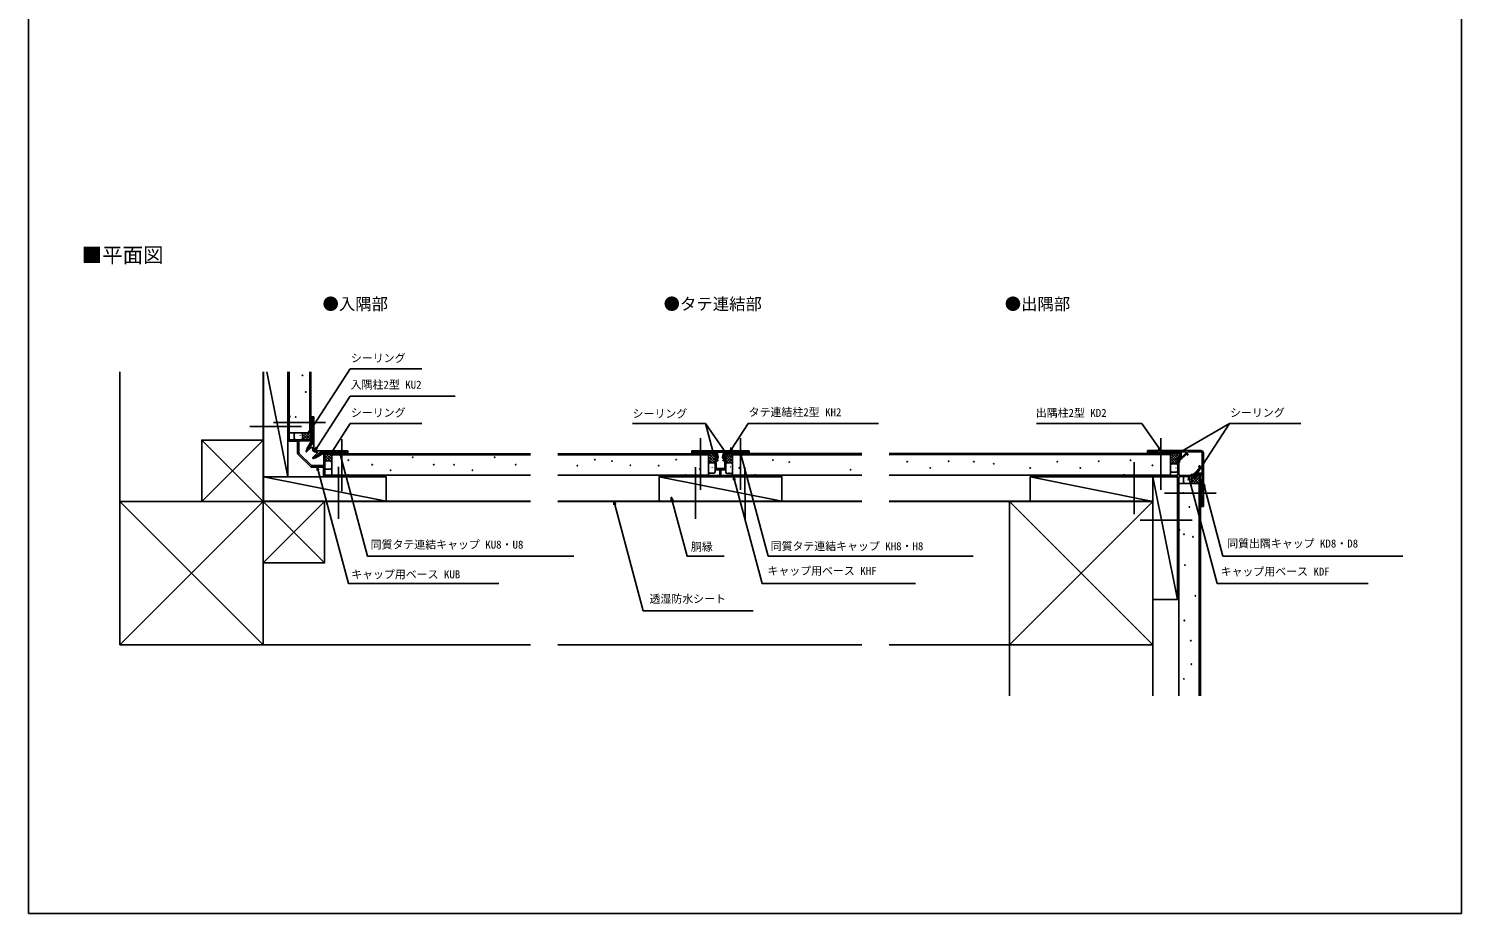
# Model space of a CAD drawing. Units: millimetres, scale not verified. Extents: x -525 to 525, y -784 to 779.
# Drawn here: x -525 to 525, y -784 to -135 of the extents above; entities that cross this region are included whole.
import ezdxf
from ezdxf.enums import TextEntityAlignment as Align

# ---------------------------------------------------------------- set-up
doc = ezdxf.new("R2010")
doc.units = ezdxf.units.MM
doc.header["$LTSCALE"] = 4
for name, color, linetype in [('0-1_USER1', 3, 'Continuous'), ('0-2_YKK_11', 7, 'Continuous'), ('0-3_YKK_12', 2, 'Continuous'), ('0-4_YKK_13', 4, 'Continuous'), ('0-5_YKK_D', 6, 'Continuous'), ('0-6_YKK_ZWAK', 7, 'Continuous'), ('0-7_YSS_K', 3, 'Continuous')]:
    doc.layers.add(name, color=color, linetype=linetype)
doc.styles.add('ＭＳ ゴシック', font='')
doc.styles.get('ＭＳ ゴシック').set_extended_font_data('MS Gothic')

msp = doc.modelspace()

# ---------------------------------------------------------------- linework, layer by layer
at = {"layer": '0-2_YKK_11'}
for p, q in [((-335, -436.4), (-335, -419.25)), ((-318.517, -456.107), (-327.607, -447.017)), ((-291.028, -444.537), (-314.528, -444.537)), ((-21.95, -457.4), (-21.95, -449.1)), ((-21.098, -445.635), (-21.391, -445.4)), ((-14.05, -449.1), (-14.05, -457.4)), ((295, -444.283), (334, -444.283)), ((317.116, -450.5), (317.116, -461.6)), ((-290.75, -463.5), (-307.9, -463.5)), ((-298.265, -462.62), (-297.715, -462.62)), ((-43.2, -462.4), (-42.9, -462.7)), ((6.9, -462.7), (7.2, -462.4)), ((8, -462.4), (8, -463.5)), ((277.866, -463.5), (316.016, -463.5)), ((317.016, -464.5), (317.016, -502.65)), ((318.916, -463.4), (330.016, -463.4))]:
    msp.add_line(p, q, dxfattribs=at)
for points in [[(-333.857, -419.889), (-334, -420.144), (-334, -425.98), (-334.15, -426.24), (-334.15, -426.76), (-334, -427.02), (-334, -436.4), (-317.796, -436.4)], [(-316.028, -443.037), (-316.028, -419.537), (-317.528, -419.537), (-317.528, -420.237), (-317.228, -420.537), (-316.928, -420.837), (-316.928, -427.237), (-317.228, -427.537), (-317.528, -427.837), (-317.528, -428.237), (-317.228, -428.537), (-316.928, -428.837), (-316.928, -439.78), (-320.675, -443.528), (-320.946, -443.539), (-321.265, -443.632), (-321.725, -445.095), (-321.255, -445.38), (-317.657, -441.782), (-316.928, -442.084), (-316.928, -443.037)], [(-327.9, -446.31), (-327.9, -437.4), (-334, -437.4)], [(-317.016, -437.75), (-320.483, -443.754), (-321.068, -443.168), (-317.95, -437.767), (-318.277, -437.2), (-326.9, -437.2), (-326.9, -446.31), (-317.81, -455.4), (-308.7, -455.4), (-308.7, -446.7), (-309.2, -446.411), (-314.668, -449.568), (-315.254, -448.983), (-309.25, -445.516)], [(-314.528, -445.437), (-313.458, -445.437), (-313.19, -446.083), (-316.871, -449.764), (-316.586, -450.234), (-315.123, -449.774), (-315.03, -449.455), (-315.019, -449.185), (-311.271, -445.437), (-300.328, -445.437), (-300.028, -445.737), (-299.728, -446.037), (-299.328, -446.037), (-299.028, -445.737), (-298.728, -445.437), (-292.328, -445.437), (-292.028, -445.737), (-291.728, -446.037), (-291.028, -446.037), (-291.028, -444.537)], [(-307.9, -446.296), (-307.9, -462.5), (-298.448, -462.5), (-298.265, -462.62)], [(2.999, -444.666), (-39, -444.666), (-39, -446.166), (-38, -446.166), (-38, -445.466), (-31, -445.466), (-31, -446.166), (-30, -446.166), (-30, -445.466), (-21.288, -445.466), (-20.426, -449.365), (-21.273, -449.365), (-20.72, -451.866), (-19.901, -451.866), (-20.183, -450.589), (-20.037, -450.263)], [(-21.523, -448.28), (-21.401, -447.969), (-21.969, -445.4), (-21.15, -445.4), (-20.376, -448.9), (-21.15, -448.9), (-21.15, -457.6), (-14.85, -457.6), (-14.85, -448.9), (-15.624, -448.9), (-14.85, -445.4), (-14.031, -445.4), (-14.599, -447.969), (-14.477, -448.28)], [(-19.549, -449.174), (-20.368, -445.466), (-15.632, -445.466), (-16.452, -449.174)], [(-15.964, -450.263), (-15.818, -450.589), (-16.1, -451.866), (-15.281, -451.866), (-14.728, -449.365), (-15.575, -449.365), (-14.713, -445.466), (-6, -445.466), (-6, -446.166), (-5.001, -446.166), (-5.001, -445.466), (2, -445.466), (2, -446.166), (2.999, -446.166), (2.999, -444.666)], [(318.658, -451.473), (318.4, -451.77), (318.4, -453.183), (317.6, -453.183), (317.6, -450.683), (318.6, -450.683), (323.454, -445.829), (323.186, -445.183), (304.3, -445.183), (304, -445.483), (303.7, -445.783), (303.3, -445.783), (303, -445.483), (302.7, -445.183), (296.3, -445.183), (296, -445.483), (295.7, -445.783), (295, -445.783), (295, -444.283)], [(317.916, -461.6), (317.916, -450.3), (319.616, -450.3), (319.616, -446.05)], [(318.616, -446.757), (318.816, -447.04), (318.816, -449.5), (318.116, -449.5)], [(324.093, -446.183), (324.158, -446.51), (324.879, -447.232), (324.314, -447.798), (323.465, -446.949), (319.224, -451.19)], [(334, -445.183), (324.693, -445.183), (324.193, -445.683)], [(336, -446.283), (336, -485.283), (334.5, -485.283), (334.5, -484.583), (334.8, -484.283), (335.1, -483.983), (335.1, -477.583), (334.8, -477.283), (334.5, -476.983), (334.5, -476.583), (334.8, -476.283), (335.1, -475.983), (335.1, -457.056), (334.483, -456.8), (329.6, -461.683), (329.6, -462.683), (327.1, -462.683), (327.1, -461.883), (328.513, -461.883), (328.81, -461.625)], [(334.6, -456.09), (335.1, -455.59), (335.1, -446.283)], [(-308.9, -462.5), (-308.9, -456.4), (-317.81, -456.4)], [(-42.9, -462.7), (-36.52, -462.7), (-36.26, -462.85), (-35.74, -462.85), (-35.48, -462.7), (-18.4, -462.7), (-18.4, -458.4), (-20.95, -458.4)], [(-15.05, -458.4), (-17.6, -458.4), (-17.6, -462.7), (-0.52, -462.7), (-0.26, -462.85), (0.26, -462.85), (0.52, -462.7), (6.9, -462.7)], [(334.466, -460.9), (330.216, -460.9), (330.216, -462.6), (318.916, -462.6)], [(329.093, -461.059), (333.334, -456.818), (332.485, -455.969), (333.051, -455.404), (333.772, -456.125), (334.1, -456.19)], [(331.016, -462.4), (331.016, -461.7), (333.476, -461.7), (333.759, -461.9)], [(-297.715, -462.62), (-297.532, -462.5), (-291.644, -462.5), (-291.389, -462.357)], [(8, -463.5), (-44, -463.5), (-44, -462.4)], [(316.116, -462.6), (285.631, -462.6), (285.371, -462.75), (284.851, -462.75), (284.592, -462.6), (278.815, -462.6), (278.544, -462.429)], [(318.088, -501.972), (317.916, -501.701), (317.916, -495.925), (317.766, -495.665), (317.766, -495.145), (317.916, -494.885), (317.916, -464.4)]]:
    msp.add_lwpolyline(points, dxfattribs=at)
for centre, radius, start, end in [((-334.25, -419.25), 0.75, 301.58939, 180.00007), ((-334, -436.4), 1, 180.00007, 270.00007), ((-317.796, -437.3), 0.9, 330.00029, 90.00007), ((-326.9, -446.31), 1, 180.00007, 225.00003), ((-314.528, -443.037), 2.4, 180, 270), ((-314.528, -443.037), 1.5, 180, 270), ((-308.8, -446.296), 0.9, 0.00007, 119.99985), ((-20.95, -449.1), 1, 124.92958, 180), ((-20.525, -449.39), 1, 299.23851, 12.46272), ((-15.476, -449.39), 1, 167.53728, 240.76149), ((-15.05, -449.1), 1, 0, 55.07042), ((318.116, -450.5), 1, 90, 180), ((318.866, -446.05), 0.75, 0, 250.52878), ((318.517, -450.483), 1, 278.08536, 315), ((322.893, -445.683), 1.3, 337.37831, 360), ((334, -446.283), 2, 0, 90), ((334, -446.283), 1.1, 0, 90), ((-317.81, -455.4), 1, 225.00003, 270.0001), ((-290.75, -462.75), 0.75, 270.00007, 148.41074), ((-43.6, -462.4), 0.4, 359.99781, 180), ((-20.95, -457.4), 1, 180, 270), ((-15.05, -457.4), 1, 270, 0), ((7.6, -462.4), 0.4, 0, 180.00219), ((277.866, -462.75), 0.75, 25.37693, 270), ((316.116, -461.6), 1, 270, 0), ((318.916, -461.6), 1, 180, 270), ((329.8, -461.766), 1, 135, 171.91464), ((334.466, -461.65), 0.75, 199.47122, 90), ((334.6, -457.39), 1.3, 90, 112.62169), ((-307.9, -462.5), 1, 180.00007, 270.0001), ((316.016, -464.5), 1, 0, 90), ((318.916, -464.4), 1, 90, 180), ((330.016, -462.4), 1, 270, 0), ((317.766, -502.65), 0.75, 180, 64.62307)]:
    msp.add_arc(centre, radius, start, end, dxfattribs=at)
at = {"layer": '0-3_YKK_12'}
for p, q in [((-363.004, -426.703), (-325.004, -426.692)), ((-345.537, -423.899), (-307.537, -423.865)), ((-295.385, -474.021), (-295.374, -436.021)), ((-32.701, -473.172), (-32.689, -435.172)), ((-3.179, -473.172), (-3.191, -435.172)), ((304.839, -473.172), (304.827, -435.172)), ((-297.98, -494.349), (-297.992, -456.349)), ((-36.25, -494.399), (-36.262, -456.399)), ((0.01, -494.549), (-0.002, -456.549)), ((285.119, -490.924), (285.108, -452.924)), ((307.352, -475.683), (345.352, -475.672)), ((289.612, -495.413), (327.612, -495.402))]:
    msp.add_line(p, q, dxfattribs=at)
at = {"layer": '0-4_YKK_13'}
for p, q in [((-334, -431.4), (-334, -386.7)), ((-319, -431.4), (-319, -386.7)), ((-318.2, -431.4), (-318.2, -386.7)), ((-318.2, -431.4), (-334, -431.4)), ((-302.907, -446.7), (-157.12, -446.662)), ((-302.907, -446.7), (-302.907, -462.5)), ((-302.907, -447.498), (-157.12, -447.461)), ((-137.12, -446.653), (-26.837, -446.617)), ((-137.12, -447.452), (-26.836, -447.417)), ((-26.837, -446.617), (-26.83, -462.417)), ((-9.05, -446.609), (85.592, -446.581)), ((-9.043, -462.409), (-9.05, -446.609)), ((-9.05, -447.409), (85.592, -447.381)), ((105.592, -447.373), (311.817, -447.309)), ((-302.907, -462.498), (-157.12, -462.461)), ((-137.12, -462.452), (-26.83, -462.417)), ((-9.043, -462.409), (85.592, -462.381)), ((105.592, -462.373), (311.823, -462.309)), ((317.916, -468.4), (317.916, -624.11)), ((333.716, -468.4), (317.916, -468.4)), ((332.916, -468.4), (332.916, -624.11)), ((333.716, -468.4), (333.716, -624.11))]:
    msp.add_line(p, q, dxfattribs=at)
msp.add_lwpolyline([(105.592, -446.573), (311.817, -446.509), (311.823, -462.309)], dxfattribs=at)
for centre in [(-324.296, -389.245), (-321.859, -401.431), (-329.219, -419.753), (-290.784, -451.372), (-243.475, -449.212), (-183.475, -449.212), (-109.981, -451.035), (-50.392, -451.035), (20.423, -451.368), (282.519, -451.417), (-273.241, -454.745), (-259.747, -458.793), (-228.034, -454.703), (-213.241, -454.745), (-199.747, -458.793), (-168.034, -454.703), (-122.785, -455.42), (-97.55, -452.047), (-83.947, -455.15), (-63.196, -455.42), (-33.179, -457.888), (-4.22, -457), (32.439, -452.81), (77.355, -458.408), (118.866, -452.543), (135.75, -457.045), (149.257, -452.168), (167.708, -452.543), (182.278, -454.028), (208.98, -457.045), (228.866, -452.543), (245.75, -457.045), (259.257, -452.168), (298.653, -455.169), (321.262, -475.459), (325.682, -485.694), (321.727, -505.7), (328.241, -507.561), (322.425, -528.264), (330.103, -550.828), (321.99, -568.886), (326.751, -583.743), (327.184, -600.908), (321.702, -611.726)]:
    msp.add_circle(centre, 0.2, dxfattribs=at)
at = {"layer": '0-5_YKK_D'}
for points in [[(-320.302, -432.335), (-318.913, -430.196), (-289.262, -384.537), (-236.831, -384.537)], [(-315.15, -444.402), (-313.761, -442.263), (-289.262, -404.537), (-212.502, -404.537)], [(-318.34, -430.568), (-320.302, -432.335), (-319.486, -429.824)], [(-304.218, -447.567), (-302.829, -445.429), (-289.262, -424.537), (-236.831, -424.537)], [(-12.536, -448.146), (-13.999, -446.057), (-29.068, -424.537), (-82.526, -424.537)], [(-22.998, -447.189), (-23.658, -444.725), (-29.068, -424.537)], [(-10.847, -444.666), (-9.458, -442.528), (2.225, -424.537), (97.893, -424.537)], [(304.797, -444.537), (303.335, -442.448), (290.793, -424.537), (213.624, -424.537)], [(316.248, -446.941), (318.457, -445.666), (355.054, -424.537)], [(328.902, -464.806), (330.291, -462.668), (355.054, -424.537), (407.484, -424.537)], [(-313.188, -442.635), (-315.15, -444.402), (-314.334, -441.891)], [(-302.256, -445.801), (-304.218, -447.567), (-303.402, -445.056)], [(-295.822, -447.723), (-297.142, -445.437), (-297.142, -448.077)], [(-297.142, -445.437), (-296.482, -447.9), (-276.707, -521.7), (-125.436, -521.7)], [(-22.998, -444.549), (-22.998, -447.189), (-24.318, -444.902)], [(-13.439, -445.666), (-12.536, -448.146), (-14.559, -446.449)], [(-8.885, -442.9), (-10.847, -444.666), (-10.031, -442.155)], [(-2.102, -447.752), (-3.422, -445.466), (-3.422, -448.106)], [(-3.422, -445.466), (-2.762, -447.929), (17.005, -521.7), (167.116, -521.7)], [(303.894, -442.056), (304.797, -444.537), (302.775, -442.84)], [(318.798, -446.258), (316.248, -446.941), (318.115, -445.074)], [(-312.247, -458.686), (-313.567, -456.4), (-313.567, -459.04)], [(-313.567, -456.4), (-312.907, -458.863), (-290.711, -541.7), (-180.309, -541.7)], [(-7.087, -465.786), (-8.407, -463.5), (-8.407, -466.14)], [(-8.407, -463.5), (-7.747, -465.963), (12.547, -541.7), (125.015, -541.7)], [(326.387, -465.686), (325.067, -463.4), (325.067, -466.04)], [(325.067, -463.4), (325.727, -465.863), (346.048, -541.7), (456.702, -541.7)], [(330.864, -463.04), (328.902, -464.806), (329.718, -462.296)], [(337.32, -470.751), (336, -468.465), (336, -471.105)], [(336, -468.465), (336.66, -470.928), (350.264, -521.7), (482.077, -521.7)], [(-94.75, -483.786), (-96.07, -481.5), (-96.07, -484.14)], [(-96.07, -481.5), (-95.41, -483.963), (-74.581, -561.7), (6.034, -561.7)], [(-52.725, -480.901), (-54.045, -478.614), (-54.045, -481.254)], [(-54.045, -478.614), (-53.385, -481.077), (-42.5, -521.7), (-15.222, -521.7)]]:
    msp.add_lwpolyline(points, dxfattribs=at)
at = {"layer": '0-6_YKK_ZWAK'}
msp.add_line((-525, 746.5), (-525, -783.5), dxfattribs=at)
msp.add_lwpolyline([(-525, -783.5), (525, -783.5), (525, 746.5)], dxfattribs=at)
at = {"layer": '0-7_YSS_K'}
for p, q in [((-458.2, -481.7), (-458.2, -386.7)), ((-353.2, -481.7), (-353.2, -386.7)), ((-353, -481.5), (-353, -386.7)), ((-350.36, -386.7), (-335, -463.5)), ((-398.2, -436.7), (-353.2, -481.7)), ((-353.2, -436.7), (-398.2, -481.7)), ((-330.508, -432.4), (-330.508, -435.4)), ((-329.874, -435.619), (-329.786, -435.571)), ((-325.273, -431.4), (-329.508, -431.4)), ((-329.508, -436.4), (-325.273, -436.4)), ((-329.316, -431.42), (-329.302, -431.405)), ((-326.056, -433.353), (-325.962, -433.176)), ((-325.677, -435.385), (-325.664, -435.37)), ((-324.538, -432.704), (-324.45, -432.656)), ((-324.273, -435.4), (-324.273, -432.4)), ((-324.236, -436.4), (-319.236, -431.4)), ((-324.236, -434.4), (-321.236, -431.4)), ((-324.236, -432.4), (-323.236, -431.4)), ((-320.236, -436.4), (-324.236, -432.4)), ((-322.236, -436.4), (-324.236, -434.4)), ((-318.236, -436.4), (-323.236, -431.4)), ((-322.236, -436.4), (-318.2, -432.364)), ((-318.2, -434.436), (-321.236, -431.4)), ((-320.236, -436.4), (-318.2, -434.364)), ((-318.2, -432.436), (-319.236, -431.4)), ((-318.236, -436.4), (-318.2, -436.364)), ((-304.716, -446.701), (-307.9, -449.885)), ((-306.717, -446.702), (-307.9, -447.885)), ((-302.909, -446.894), (-307.9, -451.885)), ((-307.9, -447.885), (-303.9, -451.885)), ((-307.9, -449.885), (-305.9, -451.885)), ((-307.083, -446.702), (-302.907, -450.878)), ((-302.908, -448.893), (-305.9, -451.885)), ((-305.084, -446.701), (-302.908, -448.877)), ((-302.907, -450.892), (-303.9, -451.885)), ((-303.085, -446.7), (-302.909, -446.876)), ((-21.95, -451.504), (-26.837, -446.617)), ((-26.836, -448.616), (-24.837, -446.617)), ((-22.204, -453.25), (-26.836, -448.618)), ((-26.835, -450.615), (-22.837, -446.617)), ((-24.204, -453.25), (-26.835, -450.619)), ((-26.834, -452.614), (-21.539, -447.319)), ((-25.47, -453.25), (-21.95, -449.73)), ((-21.95, -449.504), (-24.837, -446.617)), ((-21.433, -448.02), (-22.837, -446.617)), ((-13.423, -446.623), (-14.503, -447.703)), ((-14.36, -446.94), (-9.047, -452.253)), ((-9.41, -446.61), (-14.05, -451.25)), ((-11.416, -446.616), (-14.05, -449.25)), ((-9.047, -448.247), (-14.05, -453.25)), ((-14.05, -449.25), (-10.052, -453.248)), ((-14.05, -451.25), (-12.051, -453.249)), ((-12.68, -446.62), (-9.047, -450.253)), ((-9.047, -450.247), (-12.049, -453.249)), ((-10.686, -446.614), (-9.047, -448.253)), ((317.116, -451.809), (311.817, -446.509)), ((311.817, -448.508), (313.808, -446.518)), ((317.116, -453.809), (311.817, -448.51)), ((311.818, -450.508), (315.799, -446.527)), ((315.302, -453.995), (311.818, -450.511)), ((311.819, -452.507), (317.79, -446.535)), ((312.33, -453.996), (318.761, -447.565)), ((317.319, -450.011), (313.825, -446.518)), ((314.33, -453.995), (317.116, -451.21)), ((318.708, -449.401), (315.834, -446.527)), ((318.761, -447.454), (317.843, -446.536)), ((-307.9, -452.978), (-307.9, -457.063)), ((-303.907, -451.978), (-306.9, -451.978)), ((-306.9, -458.063), (-303.907, -458.063)), ((-306.684, -454.318), (-306.67, -454.303)), ((-304.868, -456.029), (-304.78, -455.981)), ((-302.907, -457.063), (-302.907, -452.978)), ((-26.204, -453.25), (-26.834, -452.62)), ((-26.831, -454.25), (-26.831, -459.846)), ((-22.95, -453.25), (-25.831, -453.25)), ((-25.831, -460.846), (-22.95, -460.846)), ((-25.55, -457.221), (-25.536, -457.206)), ((-24.056, -456.911), (-23.968, -456.863)), ((-23.47, -453.25), (-21.95, -451.73)), ((-21.95, -459.846), (-21.95, -454.25)), ((-14.05, -460.189), (-14.05, -454.25)), ((-13.922, -460.295), (-13.909, -460.28)), ((-13.05, -453.25), (-10.044, -453.25)), ((-10.044, -461.189), (-13.05, -461.189)), ((-11.804, -460.712), (-11.716, -460.664)), ((-10.518, -456.329), (-10.43, -456.281)), ((-9.047, -452.247), (-10.048, -453.248)), ((-10.039, -455.96), (-10.026, -455.945)), ((-9.044, -454.25), (-9.044, -460.189)), ((313.303, -453.996), (311.819, -452.512)), ((311.823, -455), (311.823, -459.298)), ((316.116, -454), (312.823, -454)), ((312.823, -460.298), (316.116, -460.298)), ((315.165, -458.819), (315.178, -458.804)), ((315.846, -456.933), (315.934, -456.885)), ((316.331, -453.994), (317.116, -453.21)), ((317.116, -459.298), (317.116, -455)), ((333.152, -461.743), (327.496, -467.4)), ((331.807, -461.712), (333.668, -463.572)), ((-353, -463.5), (-263, -481.5)), ((-63, -463.5), (27, -481.5)), ((209.016, -463.5), (298.816, -481.7)), ((299.016, -463.5), (317.016, -553.5)), ((321.424, -467.4), (321.424, -464.4)), ((321.58, -467.429), (321.668, -467.381)), ((322.424, -463.4), (326.52, -463.4)), ((326.52, -468.4), (322.424, -468.4)), ((322.763, -463.649), (322.851, -463.601)), ((322.909, -466.228), (322.922, -466.214)), ((324.488, -466.037), (324.581, -465.861)), ((326.916, -464.514), (327.004, -464.466)), ((329.496, -463.4), (327.496, -465.4)), ((327.496, -463.4), (332.496, -468.4)), ((327.496, -465.4), (330.496, -468.4)), ((327.496, -467.4), (328.496, -468.4)), ((327.52, -464.4), (327.52, -467.4)), ((333.664, -463.231), (328.496, -468.4)), ((329.496, -463.4), (333.708, -467.613)), ((333.684, -465.212), (330.496, -468.4)), ((330.866, -462.77), (333.688, -465.592)), ((333.704, -467.192), (332.496, -468.4)), ((-458.2, -481.7), (-353.2, -586.7)), ((-353.2, -481.7), (-458.2, -586.7)), ((-353.2, -481.7), (-308.2, -526.7)), ((-308.2, -481.7), (-353.2, -526.7)), ((-157.12, -481.7), (-353.2, -481.7)), ((-157.12, -481.5), (-353, -481.5)), ((85.592, -481.5), (-137.12, -481.5)), ((85.592, -481.7), (-137.12, -481.7)), ((299.016, -481.5), (105.592, -481.5)), ((298.816, -481.7), (105.592, -481.7)), ((193.816, -481.7), (298.816, -586.7)), ((193.816, -586.7), (298.816, -481.7)), ((298.816, -624.11), (298.816, -481.7)), ((299.016, -624.11), (299.016, -481.5)), ((-353.2, -586.7), (-157.12, -586.7)), ((-137.12, -586.7), (85.592, -586.7))]:
    msp.add_line(p, q, dxfattribs=at)
for points in [[(-353, -386.7), (-353, -463.5), (-335, -463.5), (-335, -386.7)], [(105.592, -586.7), (193.816, -586.7), (193.816, -624.11)]]:
    msp.add_lwpolyline(points, dxfattribs=at)
for points in [[(-398.2, -481.7), (-353.2, -481.7), (-353.2, -436.7), (-398.2, -436.7)], [(-324.236, -436.4), (-324.236, -431.4), (-318.2, -431.4), (-318.2, -436.4)], [(-307.9, -451.885), (-302.907, -451.885), (-302.909, -446.7), (-307.9, -446.702)], [(-26.837, -446.617), (-21.645, -446.617), (-21.415, -448.143), (-21.837, -448.638), (-21.95, -449.1), (-21.95, -453.25), (-26.834, -453.25)], [(-14.05, -453.25), (-9.047, -453.248), (-9.047, -446.609), (-14.301, -446.625), (-14.585, -448.143), (-14.163, -448.638), (-14.05, -449.1)], [(311.817, -446.509), (318.296, -446.538), (318.761, -446.867), (318.761, -449.373), (318.516, -449.5), (317.897, -449.524), (317.409, -449.793), (317.116, -450.5), (317.116, -453.994), (311.82, -453.996)], [(327.496, -463.4), (327.496, -468.4), (333.716, -468.4), (333.65, -461.755), (331.316, -461.7), (330.723, -463.107), (330.016, -463.4)], [(-353, -481.5), (-263, -481.5), (-263, -463.5), (-353, -463.5)], [(-63, -481.5), (27, -481.5), (27, -463.5), (-63, -463.5)], [(209.016, -481.5), (299.016, -481.5), (299.016, -463.5), (209.016, -463.5)], [(317.016, -553.5), (317.016, -463.5), (299.016, -463.5), (299.016, -553.5)], [(-458.2, -586.7), (-353.2, -586.7), (-353.2, -481.7), (-458.2, -481.7)], [(-353.2, -526.7), (-308.2, -526.7), (-308.2, -481.7), (-353.2, -481.7)], [(193.816, -586.7), (298.816, -586.7), (298.816, -481.7), (193.816, -481.7)]]:
    msp.add_lwpolyline(points, close=True, dxfattribs=at)
for centre, start, end in [((-329.508, -432.4), 90, 180), ((-329.508, -435.4), 180, 270), ((-325.273, -432.4), 360, 90), ((-325.273, -435.4), 270, 0), ((-306.9, -452.978), 90, 180), ((-306.9, -457.063), 180, 270), ((-303.907, -452.978), 360, 90), ((-303.907, -457.063), 270, 0), ((-25.831, -454.25), 90, 180), ((-25.831, -459.846), 180, 270), ((-22.95, -454.25), 0, 90), ((-22.95, -459.846), 270, 0), ((-13.05, -454.25), 90, 180), ((-13.05, -460.189), 180, 270), ((-10.044, -454.25), 0, 90), ((-10.044, -460.189), 270, 360), ((312.823, -455), 90, 180), ((312.823, -459.298), 180, 270), ((316.116, -455), 360, 90), ((316.116, -459.298), 270, 0), ((322.424, -464.4), 90, 180), ((322.424, -467.4), 180, 270), ((326.52, -464.4), 0, 90), ((326.52, -467.4), 270, 0)]:
    msp.add_arc(centre, 1, start, end, dxfattribs=at)

# ---------------------------------------------------------------- texts
at = {"layer": '0-1_USER1', "style": 'ＭＳ ゴシック'}
for s, height, p in [('■平面図', 11, (-486.153, -309.881)), ('●入隅部', 8.798, (-309.636, -343.932)), ('●タテ連結部', 8.798, (-59.636, -343.932)), ('●出隅部', 8.798, (190.364, -343.932))]:
    msp.add_text(s, height=height, dxfattribs=at).set_placement(p, align=Align.BOTTOM_LEFT)
at = {"layer": '0-5_YKK_D', "style": 'ＭＳ ゴシック'}
for s, p in [('シーリング', (-288.822, -381.322)), ('入隅柱2型 KU2', (-289.004, -400.777)), ('シーリング', (-288.822, -421.322)), ('シーリング', (-82.4, -421.996)), ('タテ連結柱2型 KH2', (2.71, -420.913)), ('出隅柱2型 KD2', (213.115, -421.451)), ('シーリング', (355.493, -421.322)), ('同質タテ連結キャップ KU8・U8', (-274.347, -517.967)), ('胴縁', (-39.661, -519.553)), ('同質タテ連結キャップ KH8・H8', (18.806, -519.113)), ('同質出隅キャップ KD8・D8', (353.409, -517.158)), ('キャップ用ベース KUB', (-288.628, -539.783)), ('キャップ用ベース KHF', (16.484, -537.24)), ('キャップ用ベース KDF', (348.59, -537.754)), ('透湿防水シート', (-69.97, -557.749))]:
    msp.add_text(s, height=5.865, dxfattribs=at).set_placement(p, align=Align.BOTTOM_LEFT)

doc.saveas('drawing.dxf')
